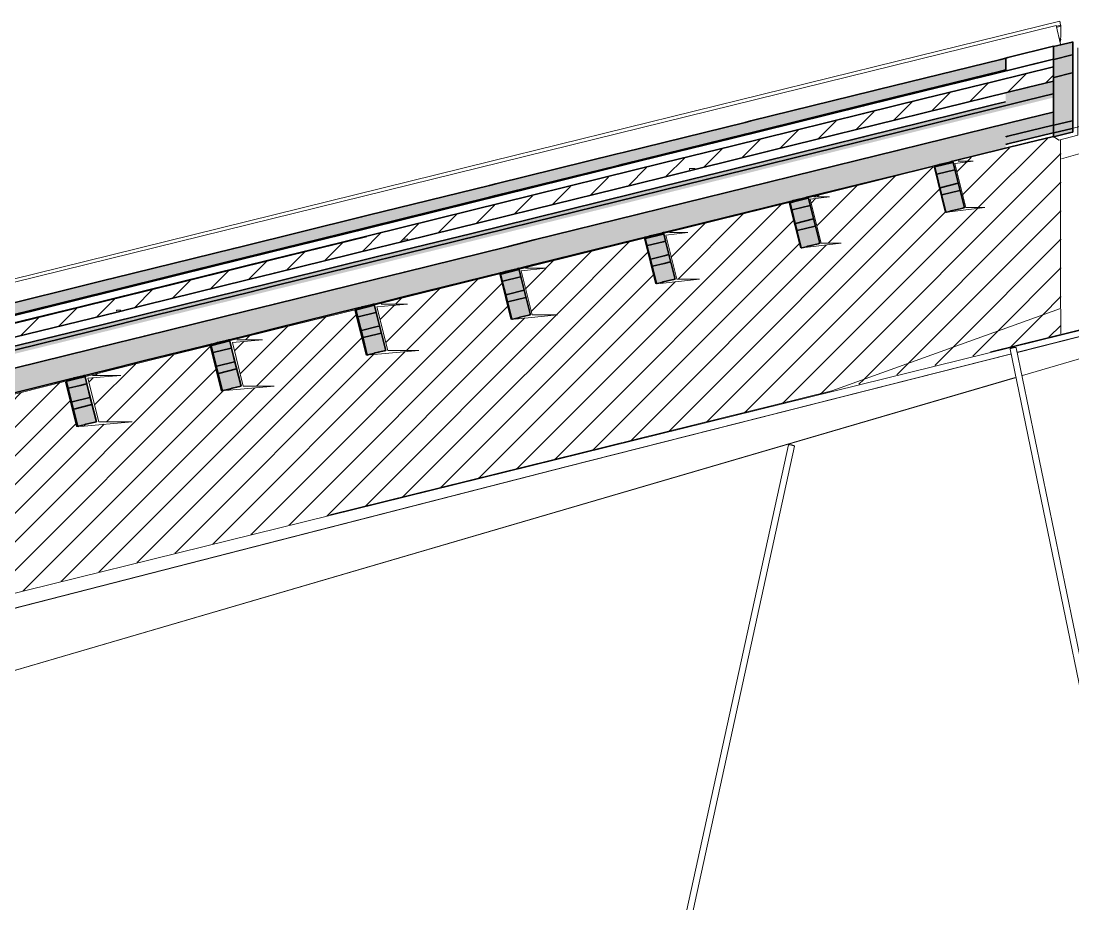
# Model space of a CAD drawing. Header units: millimetres. Extents: x 0 to 153524, y 0 to 59400.
# Drawn here: x 54988 to 58291, y 29406 to 32177 of the extents above; entities that cross this region are included whole.
import ezdxf

# ---------------------------------------------------------------- set-up
doc = ezdxf.new("R2010")
doc.units = ezdxf.units.MM
for name, color, linetype, lineweight in [('01_切断（構造・壁）', 7, 'Continuous', 35), ('03_切断（ガラス）', 5, 'Continuous', 13), ('05_断熱（仮）', 2, 'Continuous', 9), ('10_見えがかり', 7, 'Continuous', 13), ('11_見えがかり（家具）', 8, 'Continuous', 9), ('12_見えがかり（ガラス）', 5, 'Continuous', 9), ('14_鏡面', 8, 'Continuous', 9)]:
    doc.layers.add(name, color=color, linetype=linetype, lineweight=lineweight)

msp = doc.modelspace()

# ---------------------------------------------------------------- hatches: boundary and pattern name
at = {"layer": '01_切断（構造・壁）', "true_color": 0xe9dcc4}
for points in [[(58290.1, 32111.5), (58290.1, 31835.4), (58290.1, 31828.5), (58288.6, 31828.1), (58230.1, 31813.5), (58230.1, 32089.5), (58230.1, 32096.5), (58288.6, 32111.1)], [(58229.8, 31833.7), (58229.8, 31826.7), (58085.8, 31791.1), (58079.7, 31789.7), (58079.7, 31813.7), (58085.8, 31815.1), (58229.8, 31850.7), (58229.8, 31838.7)], [(58230.1, 31842.5), (58230.1, 31849.5), (58288.6, 31864.1), (58290.1, 31864.5), (58290.1, 31840.5), (58288.6, 31840.1), (58230.1, 31825.5)], [(57871.6, 31726.3), (57876.3, 31727.5), (57880.9, 31728.6), (57885.6, 31729.8), (57890.3, 31731), (57895, 31732.2), (57899.7, 31733.3), (57904.4, 31734.5), (57909.1, 31735.7), (57909.2, 31735.7), (57909.2, 31735.7), (57909.2, 31735.7), (57909.2, 31735.7), (57909.3, 31735.7), (57909.3, 31735.7), (57909.4, 31735.7), (57909.6, 31735.8), (57909.8, 31735.8), (57910.7, 31736.1), (57913.8, 31736.8), (57926.6, 31685.8), (57950.2, 31591.3), (57947, 31590.5), (57946.2, 31590.3), (57945.9, 31590.2), (57945.7, 31590.2), (57945.7, 31590.2), (57945.6, 31590.2), (57945.6, 31590.2), (57945.5, 31590.2), (57945.5, 31590.1), (57945.5, 31590.1), (57945.5, 31590.1), (57940.8, 31589), (57936.1, 31587.8), (57931.4, 31586.6), (57926.7, 31585.4), (57922, 31584.3), (57917.3, 31583.1), (57912.6, 31581.9), (57907.9, 31580.8), (57903.2, 31579.6), (57898.5, 31578.4), (57893.8, 31577.2), (57891.9, 31576.8), (57879.1, 31628.1), (57855.6, 31722.3), (57857.5, 31722.8), (57862.2, 31724), (57866.9, 31725.1)], [(57862.7, 31696.1), (57862.2, 31696), (57856.5, 31718.6), (57914.8, 31733), (57920.5, 31710.4)], [(57872.8, 31653.6), (57931, 31668), (57936.7, 31645.4), (57878.4, 31631)], [(57417.4, 31614.4), (57422.1, 31615.5), (57426.8, 31616.7), (57431.5, 31617.9), (57436.1, 31619), (57440.8, 31620.2), (57445.5, 31621.4), (57450.2, 31622.5), (57454.9, 31623.7), (57454.9, 31623.7), (57454.9, 31623.7), (57454.9, 31623.7), (57455, 31623.7), (57455, 31623.7), (57455.1, 31623.8), (57455.3, 31623.8), (57455.6, 31623.9), (57456.4, 31624.1), (57459.6, 31624.9), (57472.4, 31573.5), (57495.9, 31479.3), (57492.8, 31478.5), (57491.9, 31478.3), (57491.6, 31478.3), (57491.5, 31478.2), (57491.4, 31478.2), (57491.3, 31478.2), (57491.3, 31478.2), (57491.2, 31478.2), (57491.2, 31478.2), (57491.2, 31478.2), (57486.5, 31477), (57481.8, 31475.8), (57477.2, 31474.7), (57472.5, 31473.5), (57467.8, 31472.3), (57463.1, 31471.2), (57458.4, 31470), (57453.8, 31468.8), (57449.1, 31467.7), (57444.4, 31466.5), (57439.7, 31465.3), (57437.6, 31464.8), (57424.8, 31516.4), (57401.3, 31610.3), (57403.4, 31610.8), (57408, 31612), (57412.7, 31613.2)], [(57413.8, 31585.5), (57407.9, 31584), (57402.2, 31606.6), (57413.8, 31609.5), (57460.5, 31621), (57466.2, 31598.4)], [(57418.5, 31541.6), (57476.7, 31556), (57482.4, 31533.4), (57424.1, 31519)], [(56963.1, 31502.4), (56967.8, 31503.5), (56972.5, 31504.7), (56977.2, 31505.9), (56981.9, 31507), (56986.5, 31508.2), (56991.2, 31509.4), (56995.9, 31510.5), (57000.6, 31511.7), (57000.6, 31511.7), (57000.6, 31511.7), (57000.7, 31511.7), (57000.7, 31511.7), (57000.8, 31511.8), (57000.8, 31511.8), (57001, 31511.8), (57001.3, 31511.9), (57002.1, 31512.1), (57005.3, 31512.9), (57018.2, 31461.2), (57041.6, 31367.3), (57038.5, 31366.6), (57037.6, 31366.3), (57037.3, 31366.3), (57037.2, 31366.2), (57037.1, 31366.2), (57037, 31366.2), (57037, 31366.2), (57037, 31366.2), (57036.9, 31366.2), (57036.9, 31366.2), (57032.2, 31365), (57027.6, 31363.8), (57022.9, 31362.7), (57018.2, 31361.5), (57013.5, 31360.3), (57008.8, 31359.2), (57004.2, 31358), (56999.5, 31356.8), (56994.8, 31355.7), (56990.1, 31354.5), (56985.4, 31353.3), (56983.4, 31352.8), (56970.4, 31404.7), (56947, 31498.4), (56949.1, 31498.9), (56953.8, 31500), (56958.4, 31501.2)], [(57003.9, 31484.5), (56953.6, 31472), (56947.9, 31494.6), (57003.9, 31508.5), (57006.2, 31509), (57011.9, 31486.4)], [(56964.2, 31429.6), (57007.6, 31440.4), (57022.5, 31444), (57028.1, 31421.4), (57007.6, 31416.4), (56969.8, 31407)], [(56508.8, 31390.4), (56513.5, 31391.6), (56518.2, 31392.7), (56522.9, 31393.9), (56527.6, 31395.1), (56532.3, 31396.2), (56536.9, 31397.4), (56541.6, 31398.6), (56546.3, 31399.7), (56546.3, 31399.7), (56546.3, 31399.7), (56546.4, 31399.7), (56546.4, 31399.8), (56546.5, 31399.8), (56546.6, 31399.8), (56546.7, 31399.8), (56547, 31399.9), (56547.8, 31400.1), (56551, 31400.9), (56564, 31349), (56587.3, 31255.4), (56584.2, 31254.6), (56583.4, 31254.4), (56583.1, 31254.3), (56582.9, 31254.3), (56582.8, 31254.2), (56582.8, 31254.2), (56582.7, 31254.2), (56582.7, 31254.2), (56582.7, 31254.2), (56582.7, 31254.2), (56578, 31253), (56573.3, 31251.9), (56568.6, 31250.7), (56563.9, 31249.5), (56559.3, 31248.4), (56554.6, 31247.2), (56549.9, 31246), (56545.2, 31244.9), (56540.5, 31243.7), (56535.9, 31242.5), (56531.2, 31241.4), (56529.1, 31240.8), (56516, 31293), (56492.7, 31386.4), (56494.8, 31386.9), (56499.5, 31388.1), (56504.2, 31389.2)], [(56550.8, 31372.8), (56499.3, 31360), (56493.7, 31382.6), (56551.9, 31397), (56557.6, 31374.4)], [(56509.9, 31317.6), (56514.2, 31318.7), (56568.2, 31332), (56573.8, 31309.4), (56515.5, 31295)], [(56054.4, 31278.4), (56059.1, 31279.5), (56063.8, 31280.7), (56068.5, 31281.9), (56073.2, 31283.1), (56077.9, 31284.2), (56082.6, 31285.4), (56087.3, 31286.6), (56092, 31287.7), (56092, 31287.7), (56092, 31287.8), (56092.1, 31287.8), (56092.1, 31287.8), (56092.1, 31287.8), (56092.2, 31287.8), (56092.3, 31287.8), (56092.4, 31287.8), (56092.7, 31287.9), (56093.6, 31288.1), (56096.7, 31288.9), (56109.7, 31236.7), (56133.1, 31143.4), (56130, 31142.6), (56129.1, 31142.4), (56128.8, 31142.3), (56128.6, 31142.3), (56128.6, 31142.3), (56128.5, 31142.2), (56128.5, 31142.2), (56128.4, 31142.2), (56128.4, 31142.2), (56128.4, 31142.2), (56128.4, 31142.2), (56123.7, 31141), (56119, 31139.9), (56114.3, 31138.7), (56109.6, 31137.5), (56104.9, 31136.4), (56100.2, 31135.2), (56095.5, 31134), (56090.8, 31132.8), (56086.1, 31131.7), (56081.4, 31130.5), (56076.7, 31129.3), (56074.8, 31128.8), (56061.7, 31181.4), (56038.4, 31274.4), (56040.3, 31274.9), (56045, 31276), (56049.7, 31277.2)], [(56045, 31248), (56039.4, 31270.6), (56097.7, 31285), (56103.3, 31262.4)], [(56055.6, 31205.7), (56105.9, 31218), (56113.9, 31220), (56119.6, 31197.4), (56105.9, 31194), (56061.3, 31183)], [(55600.3, 31166.4), (55605, 31167.6), (55609.6, 31168.8), (55614.3, 31169.9), (55619, 31171.1), (55623.7, 31172.3), (55628.4, 31173.4), (55633, 31174.6), (55637.7, 31175.8), (55637.7, 31175.8), (55637.8, 31175.8), (55637.8, 31175.8), (55637.8, 31175.8), (55637.9, 31175.8), (55638, 31175.8), (55638.1, 31175.9), (55638.4, 31175.9), (55639.3, 31176.2), (55642.4, 31176.9), (55655.5, 31124.5), (55678.8, 31031.4), (55675.7, 31030.6), (55674.8, 31030.4), (55674.5, 31030.3), (55674.4, 31030.3), (55674.3, 31030.3), (55674.2, 31030.3), (55674.2, 31030.3), (55674.2, 31030.2), (55674.1, 31030.2), (55674.1, 31030.2), (55669.4, 31029.1), (55664.8, 31027.9), (55660.1, 31026.7), (55655.4, 31025.6), (55650.7, 31024.4), (55646, 31023.2), (55641.4, 31022.1), (55636.7, 31020.9), (55632, 31019.7), (55627.3, 31018.6), (55622.6, 31017.4), (55620.5, 31016.9), (55607.3, 31069.7), (55584.1, 31162.4), (55586.2, 31162.9), (55590.9, 31164.1), (55595.6, 31165.3)], [(55590.7, 31136), (55585.1, 31158.6), (55643.4, 31173), (55649, 31150.4)], [(55601.3, 31093.7), (55659.6, 31108), (55665.3, 31085.4), (55607, 31071.1)], [(55146, 31054.4), (55150.7, 31055.6), (55155.3, 31056.8), (55160, 31057.9), (55164.7, 31059.1), (55169.4, 31060.3), (55174.1, 31061.4), (55178.8, 31062.6), (55183.4, 31063.8), (55183.5, 31063.8), (55183.5, 31063.8), (55183.5, 31063.8), (55183.6, 31063.8), (55183.6, 31063.8), (55183.7, 31063.8), (55183.9, 31063.9), (55184.1, 31064), (55185, 31064.2), (55188.1, 31065), (55201.3, 31012.2), (55224.5, 30919.4), (55221.4, 30918.7), (55220.6, 30918.4), (55220.3, 30918.4), (55220.1, 30918.3), (55220, 30918.3), (55220, 30918.3), (55219.9, 30918.3), (55219.9, 30918.3), (55219.9, 30918.3), (55219.8, 30918.3), (55215.2, 30917.1), (55210.5, 30915.9), (55205.8, 30914.8), (55201.1, 30913.6), (55196.4, 30912.4), (55191.8, 30911.3), (55187.1, 30910.1), (55182.4, 30908.9), (55177.7, 30907.8), (55173.1, 30906.6), (55168.4, 30905.4), (55166.2, 30904.9), (55153, 30958), (55129.8, 31050.4), (55131.9, 31050.9), (55136.6, 31052.1), (55141.3, 31053.3)], [(55173.5, 31033.2), (55136.4, 31024.1), (55130.8, 31046.7), (55173.5, 31057.2), (55189.1, 31061), (55194.8, 31038.4)], [(55147, 30981.7), (55205.4, 30996.1), (55211, 30973.5), (55152.7, 30959.1)]]:
    msp.add_hatch(color=8, dxfattribs=at).paths.add_polyline_path(points)
at = {"layer": '01_切断（構造・壁）'}
msp.add_hatch(color=7, dxfattribs=at).paths.add_polyline_path([(45845.9, 29008), (45804.5, 28997.8), (45668.3, 28964.2), (45356.9, 28887.4), (45286.3, 28870), (45286.3, 28890), (45286.3, 28907), (45356.9, 28924.4), (45668.3, 29001.2), (45804.5, 29034.8), (45845.9, 29045), (46068.6, 29099.9), (46428.9, 29188.7), (46469, 29198.6), (46830.1, 29287.6), (46869.4, 29297.3), (47231.2, 29386.4), (47269.8, 29396), (47632.3, 29485.3), (47670.1, 29494.7), (48033.4, 29584.2), (48070.5, 29593.4), (48434.6, 29683.1), (48470.9, 29692), (48835.7, 29782), (48871.3, 29790.7), (49236.9, 29880.8), (49271.6, 29889.4), (49638, 29979.7), (49672, 29988.1), (50039.2, 30078.6), (50072.4, 30086.8), (50440.3, 30177.5), (50472.8, 30185.5), (50841.5, 30276.4), (50873.1, 30284.2), (51242.7, 30375.3), (51273.5, 30382.9), (51643.9, 30474.2), (51673.9, 30481.6), (52045.1, 30573.1), (52074.3, 30580.3), (52446.3, 30672), (52474.6, 30679), (52847.5, 30770.9), (52875, 30777.7), (53248.7, 30869.8), (53275.4, 30876.4), (53649.9, 30968.7), (53675.8, 30975.1), (54051.1, 31067.6), (54076.1, 31073.8), (54452.4, 31166.5), (54476.5, 31172.5), (54853.6, 31265.4), (54876.9, 31271.1), (55254.9, 31364.3), (55277.3, 31369.8), (55656.1, 31463.2), (55677.7, 31468.5), (56057.4, 31562.1), (56078, 31567.2), (56458.6, 31661), (56478.4, 31665.9), (56859.9, 31760), (56878.8, 31764.6), (57261.2, 31858.9), (57279.2, 31863.3), (57662.5, 31957.8), (57679.5, 31962), (58063.8, 32056.7), (58079.7, 32060.7), (58079.7, 32059.2), (58079.7, 32023.7), (58063.8, 32019.7), (57679.5, 31925), (57662.5, 31920.8), (57279.2, 31826.3), (57261.2, 31821.9), (56878.8, 31727.6), (56859.9, 31723), (56478.4, 31628.9), (56458.6, 31624), (56078, 31530.2), (56057.4, 31525.1), (55677.7, 31431.5), (55656.1, 31426.2), (55277.3, 31332.8), (55254.9, 31327.3), (54876.9, 31234.1), (54853.6, 31228.4), (54476.5, 31135.5), (54452.4, 31129.5), (54076.1, 31036.8), (54051.1, 31030.6), (53675.8, 30938.1), (53649.9, 30931.7), (53275.4, 30839.4), (53248.7, 30832.8), (52875, 30740.7), (52847.5, 30733.9), (52474.6, 30642), (52446.3, 30635), (52074.3, 30543.3), (52045.1, 30536.1), (51673.9, 30444.6), (51643.9, 30437.2), (51273.5, 30345.9), (51242.7, 30338.3), (50873.1, 30247.2), (50841.5, 30239.4), (50472.8, 30148.5), (50440.3, 30140.5), (50072.4, 30049.8), (50039.2, 30041.6), (49672, 29951.1), (49638, 29942.7), (49271.6, 29852.4), (49236.9, 29843.8), (48871.3, 29753.7), (48835.7, 29745), (48470.9, 29655), (48434.6, 29646.1), (48070.5, 29556.4), (48033.4, 29547.2), (47670.1, 29457.7), (47632.3, 29448.3), (47269.8, 29359), (47231.2, 29349.4), (46869.4, 29260.3), (46830.1, 29250.6), (46469, 29161.6), (46428.9, 29151.7), (46068.6, 29062.9)])
at = {"layer": '05_断熱（仮）', "true_color": 0xf3d98b}
for points in [[(58230.1, 31999.5), (58288.6, 32014.1), (58290.1, 32014.5), (58290.1, 31864.5), (58288.6, 31864.1), (58230.1, 31849.5), (58230.1, 31992.5)], [(46345.8, 29031.2), (46564.9, 29085.1), (46755.7, 29132.2), (46974.8, 29186.2), (47165.6, 29233.3), (47384.7, 29287.2), (47575.5, 29334.3), (47794.7, 29388.3), (47985.5, 29435.4), (48204.6, 29489.3), (48395.4, 29536.4), (48614.5, 29590.4), (48805.3, 29637.5), (49024.5, 29691.4), (49215.3, 29738.5), (49434.4, 29792.5), (49625.2, 29839.6), (49844.3, 29893.5), (50035.1, 29940.6), (50254.3, 29994.6), (50445, 30041.7), (50664.2, 30095.6), (50855, 30142.7), (51074.2, 30196.7), (51264.9, 30243.8), (51484.1, 30297.7), (51674.8, 30344.8), (51894, 30398.8), (52084.8, 30445.9), (52304, 30499.8), (52494.7, 30546.9), (52713.9, 30600.9), (52904.6, 30648), (53123.8, 30701.9), (53314.5, 30749), (53533.8, 30803), (53724.5, 30850.1), (53943.7, 30904), (54134.4, 30951.1), (54353.7, 31005.1), (54544.3, 31052.2), (54763.6, 31106.1), (54954.3, 31153.2), (55173.5, 31207.2), (55364.2, 31254.3), (55583.5, 31308.2), (55774.1, 31355.3), (55993.4, 31409.3), (56184.1, 31456.4), (56403.3, 31510.3), (56594, 31557.4), (56813.3, 31611.4), (57003.9, 31658.5), (57223.2, 31712.4), (57413.8, 31759.5), (57633.2, 31813.5), (57823.8, 31860.6), (58043.1, 31914.5), (58229.4, 31960.5), (58085.8, 31925.1), (58079.7, 31923.7), (58079.7, 31925.3), (58079.7, 31951.6), (58147.4, 31968.3), (58229.8, 31988.7), (58229.8, 31957.6), (58229.8, 31936.7), (58043.1, 31890.5), (57823.8, 31836.6), (57633.2, 31789.5), (57413.8, 31735.5), (57223.2, 31688.4), (57003.9, 31634.5), (56813.3, 31587.4), (56594, 31533.4), (56403.3, 31486.3), (56184.1, 31432.4), (55993.4, 31385.3), (55774.1, 31331.3), (55583.5, 31284.2), (55364.2, 31230.3), (55173.5, 31183.2), (54954.3, 31129.2), (54763.6, 31082.1), (54544.3, 31028.2), (54353.7, 30981.1), (54134.4, 30927.1), (53943.7, 30880), (53724.5, 30826.1), (53533.8, 30779), (53314.5, 30725), (53123.8, 30677.9), (52904.6, 30624), (52713.9, 30576.9), (52494.7, 30522.9), (52304, 30475.8), (52084.8, 30421.9), (51894, 30374.8), (51674.8, 30320.8), (51484.1, 30273.7), (51264.9, 30219.8), (51074.2, 30172.7), (50855, 30118.7), (50664.2, 30071.6), (50445, 30017.7), (50254.3, 29970.6), (50035.1, 29916.6), (49844.3, 29869.5), (49625.2, 29815.6), (49434.4, 29768.5), (49215.3, 29714.5), (49024.5, 29667.4), (48805.3, 29613.5), (48614.5, 29566.4), (48395.4, 29512.4), (48204.6, 29465.3), (47985.5, 29411.4), (47794.7, 29364.3), (47575.5, 29310.3), (47384.7, 29263.2), (47165.6, 29209.3), (46974.8, 29162.2), (46755.7, 29108.2), (46564.9, 29061.1), (46345.8, 29007.2), (46154.9, 28960.1), (46011.3, 28924.7), (46011.3, 28948.7), (46154.9, 28984.1)], [(46011.3, 28802.7), (46011.3, 28806.1), (46011.3, 28815), (46011.3, 28826.7), (46011.3, 28879.7), (46197, 28925.5), (46399.8, 28975.5), (46715.6, 29053.3), (46807.8, 29076.1), (47123.8, 29153.9), (47215.7, 29176.7), (47532.1, 29254.6), (47623.7, 29277.2), (47940.4, 29355.2), (48031.7, 29377.8), (48348.6, 29455.9), (48439.7, 29478.4), (48756.9, 29556.5), (48847.7, 29578.9), (49165.2, 29657.1), (49255.7, 29679.5), (49573.4, 29757.8), (49663.7, 29780.1), (49981.7, 29858.4), (50071.7, 29880.7), (50390, 29959), (50479.7, 29981.2), (50798.2, 30059.7), (50887.7, 30081.8), (51206.5, 30160.3), (51295.7, 30182.4), (51614.8, 30261), (51703.7, 30282.9), (52023.1, 30361.6), (52111.7, 30383.5), (52431.3, 30462.2), (52519.7, 30484.1), (52839.6, 30562.9), (52927.6, 30584.7), (53247.9, 30663.5), (53335.6, 30685.2), (53656.2, 30764.2), (53743.6, 30785.8), (54064.5, 30864.8), (54151.6, 30886.4), (54472.7, 30965.5), (54559.6, 30986.9), (54881, 31066.1), (54967.6, 31087.5), (55289.3, 31166.8), (55375.6, 31188.1), (55697.6, 31267.4), (55783.6, 31288.7), (56105.9, 31368), (56191.6, 31389.2), (56514.2, 31468.7), (56599.6, 31489.8), (56922.5, 31569.3), (57007.6, 31590.4), (57330.8, 31670), (57415.6, 31690.9), (57739.1, 31770.6), (57823.6, 31791.5), (58147.4, 31871.3), (58229.8, 31891.7), (58229.8, 31860.6), (58229.8, 31850.7), (58085.8, 31815.1), (58079.7, 31813.7), (58079.7, 31777.6), (57913.9, 31736.8), (57914.8, 31733), (57856.5, 31718.6), (57855.6, 31722.3), (57857.5, 31722.8), (57862.2, 31724), (57866.9, 31725.1), (57871.6, 31726.3), (57876.3, 31727.5), (57880.9, 31728.6), (57881.2, 31728.7), (57823.6, 31714.5), (57739.1, 31693.6), (57459.6, 31624.8), (57460.5, 31621), (57413.8, 31609.5), (57402.2, 31606.6), (57401.3, 31610.3), (57403.4, 31610.8), (57408, 31612), (57412.7, 31613.2), (57417.4, 31614.4), (57422.1, 31615.5), (57426.8, 31616.7), (57429.6, 31617.4), (57415.6, 31613.9), (57330.8, 31593), (57007.6, 31513.4), (57005.3, 31512.8), (57006.2, 31509), (57003.9, 31508.5), (56947.9, 31494.6), (56947, 31498.4), (56949.1, 31498.9), (56953.8, 31500), (56958.4, 31501.2), (56963.1, 31502.4), (56966.6, 31503.2), (56922.5, 31492.3), (56599.6, 31412.8), (56551, 31400.8), (56551.9, 31397), (56493.7, 31382.6), (56492.7, 31386.4), (56494.8, 31386.9), (56499.5, 31388.1), (56502.6, 31388.8), (56191.6, 31312.2), (56105.9, 31291), (56096.7, 31288.8), (56097.7, 31285), (56039.4, 31270.6), (56038.4, 31274.4), (56040.3, 31274.9), (56045, 31276), (56049.7, 31277.2), (56051, 31277.5), (55783.6, 31211.7), (55697.6, 31190.4), (55642.4, 31176.8), (55643.4, 31173), (55585.1, 31158.6), (55584.1, 31162.4), (55586.2, 31162.9), (55590.9, 31164.1), (55595.6, 31165.3), (55599.2, 31166.2), (55375.6, 31111.1), (55289.3, 31089.8), (55188.2, 31064.8), (55189.1, 31061), (55173.5, 31057.2), (55130.8, 31046.7), (55129.8, 31050.4), (55131.9, 31050.9), (55136.6, 31052.1), (55141.3, 31053.3), (55146, 31054.4), (55147.6, 31054.9), (54967.6, 31010.5), (54881, 30989.1), (54733.9, 30952.9), (54734.8, 30949.1), (54676.5, 30934.7), (54675.5, 30938.4), (54677.6, 30939), (54682.3, 30940.1), (54687, 30941.3), (54691.7, 30942.5), (54696.1, 30943.5), (54559.6, 30909.9), (54472.7, 30888.5), (54279.6, 30840.9), (54280.5, 30837.1), (54222.2, 30822.7), (54221.2, 30826.4), (54223.2, 30826.9), (54227.9, 30828.1), (54232.6, 30829.3), (54237.3, 30830.4), (54242, 30831.6), (54244.5, 30832.2), (54151.6, 30809.4), (54064.5, 30787.8), (53825.3, 30728.9), (53826.3, 30725.1), (53767.9, 30710.8), (53767, 30714.5), (53769.1, 30715), (53773.8, 30716.2), (53778.4, 30717.3), (53783.1, 30718.5), (53787.8, 30719.7), (53792.5, 30720.8), (53793.1, 30721), (53743.6, 30708.8), (53656.2, 30687.2), (53371, 30616.9), (53372, 30613.2), (53314.5, 30599), (53313.6, 30598.8), (53312.7, 30602.5), (53314.6, 30603), (53319.3, 30604.1), (53324, 30605.3), (53328.7, 30606.5), (53333.4, 30607.6), (53338.1, 30608.8), (53341.4, 30609.7), (53335.6, 30608.2), (53247.9, 30586.5), (52927.6, 30507.7), (52916.7, 30505), (52917.7, 30501.2), (52904.6, 30498), (52859.3, 30486.8), (52858.4, 30490.5), (52860.5, 30491), (52865.2, 30492.2), (52869.9, 30493.4), (52874.6, 30494.5), (52875.3, 30494.7), (52839.6, 30485.9), (52519.7, 30407.1), (52462.5, 30392.9), (52463.4, 30389.2), (52405, 30374.8), (52404.1, 30378.5), (52406.2, 30379), (52410.9, 30380.2), (52413.7, 30380.9), (52111.7, 30306.5), (52023.1, 30284.6), (52008.2, 30280.9), (52009.1, 30277.2), (51950.7, 30262.8), (51949.8, 30266.5), (51951.7, 30267), (51956.4, 30268.2), (51961.1, 30269.4), (51962.2, 30269.6), (51703.7, 30205.9), (51614.8, 30184), (51553.9, 30169), (51554.9, 30165.2), (51496.4, 30150.8), (51495.5, 30154.5), (51497.4, 30155), (51502.1, 30156.2), (51506.8, 30157.4), (51510.7, 30158.3), (51295.7, 30105.4), (51206.5, 30083.3), (51099.6, 30057), (51100.6, 30053.2), (51074.2, 30046.7), (51042.1, 30038.8), (51041.2, 30042.5), (51043.4, 30043.1), (51048, 30044.3), (51052.7, 30045.4), (51057.4, 30046.6), (51059.2, 30047), (50887.7, 30004.8), (50798.2, 29982.7), (50645.3, 29945), (50646.3, 29941.2), (50587.8, 29926.8), (50586.9, 29930.6), (50588.9, 29931.1), (50593.6, 29932.2), (50598.3, 29933.4), (50603, 29934.6), (50607.6, 29935.7), (50479.7, 29904.2), (50390, 29882), (50191.1, 29833.1), (50192, 29829.3), (50133.5, 29814.9), (50132.6, 29818.6), (50134.6, 29819.1), (50139.3, 29820.2), (50144, 29821.4), (50148.7, 29822.6), (50153.4, 29823.8), (50156.2, 29824.5), (50071.7, 29803.7), (49981.7, 29781.4), (49736.8, 29721.1), (49737.7, 29717.3), (49679.2, 29702.9), (49678.3, 29706.6), (49680.3, 29707.1), (49685, 29708.3), (49689.7, 29709.4), (49694.4, 29710.6), (49699.1, 29711.8), (49699.1, 29711.8), (49703.8, 29713), (49704.8, 29713.2), (49663.7, 29703.1), (49573.4, 29680.8), (49282.5, 29609.1), (49283.5, 29605.3), (49224.9, 29590.9), (49224, 29594.6), (49226, 29595.1), (49230.7, 29596.3), (49235.4, 29597.5), (49240.1, 29598.6), (49244.8, 29599.8), (49249.5, 29601), (49252.5, 29601.7), (49165.2, 29580.1), (48847.7, 29501.9), (48828.2, 29497.1), (48829.2, 29493.4), (48805.3, 29487.5), (48770.6, 29478.9), (48769.7, 29482.6), (48771.7, 29483.1), (48776.4, 29484.3), (48781.1, 29485.5), (48784, 29486.2), (48756.9, 29479.5), (48439.7, 29401.4), (48374, 29385.1), (48374.9, 29381.4), (48316.3, 29366.9), (48315.4, 29370.6), (48317.6, 29371.2), (48322.3, 29372.4), (48324.9, 29373), (48031.7, 29300.8), (47940.4, 29278.2), (47919.7, 29273.1), (47920.6, 29269.4), (47862, 29254.9), (47861.1, 29258.6), (47863.3, 29259.2), (47868, 29260.4), (47872.7, 29261.5), (47873.5, 29261.8), (47623.7, 29200.2), (47532.1, 29177.6), (47465.4, 29161.1), (47466.4, 29157.4), (47407.7, 29142.9), (47406.8, 29146.7), (47408.8, 29147.2), (47413.5, 29148.3), (47418.2, 29149.5), (47422.2, 29150.5), (47215.7, 29099.7), (47123.8, 29076.9), (47011.1, 29049.2), (47012.1, 29045.4), (46974.8, 29036.2), (46953.4, 29030.9), (46952.5, 29034.7), (46954.5, 29035.2), (46959.2, 29036.4), (46964, 29037.5), (46968.7, 29038.7), (46970.8, 29039.2), (46807.8, 28999.1), (46715.6, 28976.3), (46556.8, 28937.2), (46557.8, 28933.4), (46499.1, 28918.9), (46498.2, 28922.7), (46500.4, 28923.3), (46505.1, 28924.4), (46509.8, 28925.6), (46514.5, 28926.8), (46519.2, 28927.9), (46519.3, 28927.9), (46399.8, 28898.5), (46197, 28848.5), (46102.6, 28825.2), (46103.5, 28821.4), (46044.8, 28807), (46043.9, 28810.7), (46046.2, 28811.3), (46050.9, 28812.4), (46055.6, 28813.6), (46060.3, 28814.8), (46065, 28816), (46068.4, 28816.8)], [(57931, 31668), (57872.8, 31653.6), (57862.2, 31696), (57920.5, 31710.4), (57926.6, 31685.8)], [(57476.7, 31556), (57418.5, 31541.6), (57407.9, 31584), (57413.8, 31585.5), (57466.2, 31598.4), (57472.4, 31573.5)], [(57022.5, 31444), (57007.6, 31440.4), (56964.2, 31429.6), (56953.6, 31472), (57003.9, 31484.5), (57011.9, 31486.4), (57018.2, 31461.2)], [(56568.2, 31332), (56514.2, 31318.7), (56509.9, 31317.6), (56499.3, 31360), (56557.6, 31374.4), (56564, 31349)], [(56113.9, 31220), (56105.9, 31218), (56055.6, 31205.7), (56045, 31248), (56103.3, 31262.4), (56109.7, 31236.7)], [(55659.6, 31108), (55601.3, 31093.7), (55590.7, 31136), (55649, 31150.4), (55655.5, 31124.5)], [(55205.4, 30996.1), (55147, 30981.7), (55136.4, 31024.1), (55173.5, 31033.2), (55194.8, 31038.4), (55201.3, 31012.2)]]:
    msp.add_hatch(color=8, dxfattribs=at).paths.add_polyline_path(points)
at = {"layer": '14_鏡面', "true_color": 0xdce5ee}
h = msp.add_hatch(dxfattribs=at)
h.set_pattern_fill('ANSI31', scale=20)
h.paths.add_polyline_path([(58252.2, 32163.5), (58252.2, 32163.5), (58252.2, 32102.4), (58252, 32102.3), (58252, 32123.6), (58247.4, 32122.8), (58238.3, 32160)])
h = msp.add_hatch(dxfattribs=at)
h.set_pattern_fill('ANSI31', scale=20)
h.paths.add_polyline_path([(58252, 32123.6), (58252, 32123.6), (58252, 32104.3), (58247.4, 32122.8)])
h = msp.add_hatch(dxfattribs=at)
h.set_pattern_fill('ANSI31', scale=20)
h.paths.add_polyline_path([(58252, 32102.3), (58230.1, 32096.8), (58252, 32103)])
h = msp.add_hatch(dxfattribs=at)
h.set_pattern_fill('ANSI31', scale=20)
h.paths.add_polyline_path([(46010.3, 29015), (58229.7, 32032.5), (58229.7, 31989.1), (57112.6, 31713.9), (57087.2, 31713.9), (57087.2, 31707.9), (57088.3, 31707.9), (56211.1, 31491.9), (56187.2, 31491.9), (56187.2, 31486), (55309.5, 31269.8), (55287.2, 31269.8), (55287.2, 31264.4), (54407.9, 31047.8), (54387.2, 31047.8), (54387.2, 31042.7), (53506.3, 30825.7), (53487.2, 30825.7), (53487.2, 30821), (52604.7, 30603.7), (52587.2, 30603.7), (52587.2, 30599.4), (51703.1, 30381.6), (51687.2, 30381.6), (51687.2, 30377.7), (50801.5, 30159.6), (50787.2, 30159.6), (50787.2, 30156), (49899.9, 29937.5), (49887.2, 29937.5), (49887.2, 29934.4), (48998.3, 29715.4), (48987.2, 29715.4), (48987.2, 29712.7), (48096.8, 29493.4), (48087.2, 29493.4), (48087.2, 29491), (47195.2, 29271.3), (47187.2, 29271.3), (47187.2, 29269.4), (46335.4, 29059.6), (46340, 29062.1), (46323, 29056.5), (46287.2, 29056.5), (46287.4, 29047.8), (46010.8, 28979.6), (46010.8, 28952), (46010.3, 28951.9)])
h = msp.add_hatch(dxfattribs=at)
h.set_pattern_fill('ANSI31', scale=20)
h.paths.add_polyline_path([(58252, 31274.5), (57533.8, 31016.4), (55857.9, 30602.8), (54182, 30189.3), (50830.3, 29362.2), (49210.5, 28962.5), (47051.6, 28957.9), (47031.9, 29037.3), (47319.1, 29049.3), (47049.8, 29049.3), (47398.7, 29135.5), (47432.2, 29001.2), (47460.3, 29001.2), (47799.4, 29015.8), (47518.9, 29015.8), (47485.6, 29149.3), (47763.1, 29161.3), (47502.8, 29161.3), (47853.3, 29247.9), (47886.9, 29113.2), (47914, 29113.2), (48216.4, 29127.8), (47972.6, 29127.8), (47939.2, 29261.6), (48180.1, 29273.2), (47955.8, 29273.2), (48307.9, 29360.3), (48341.6, 29225.1), (48367.8, 29225.1), (48661.4, 29239.7), (48426.3, 29239.7), (48392.9, 29373.7), (48625.2, 29385.2), (48408.8, 29385.2), (48762.5, 29472.7), (48796.3, 29337.1), (48821.5, 29337.1), (49131.7, 29351.7), (48880, 29351.7), (48846.7, 29485.5), (49095.4, 29497.2), (48861.8, 29497.2), (49217.1, 29585), (49251, 29449.1), (49275.2, 29449.1), (49575.7, 29463.7), (49333.8, 29463.7), (49300.4, 29597.6), (49539.5, 29609.2), (49314.8, 29609.2), (49671.8, 29697.4), (49705.7, 29561.1), (49729, 29561.1), (50019.8, 29575.7), (49787.5, 29575.7), (49754.1, 29709.7), (49983.6, 29721.2), (49767.8, 29721.2), (50126.4, 29809.8), (50160.4, 29673.1), (50182.7, 29673.1), (50463.9, 29687.6), (50241.2, 29687.6), (50207.8, 29821.8), (50427.6, 29833.2), (50220.8, 29833.2), (50581, 29922.2), (50615.1, 29785.1), (50636.5, 29785.1), (50908, 29799.6), (50694.9, 29799.6), (50661.4, 29933.8), (50871.7, 29945.1), (50673.9, 29945.1), (51035.5, 30034.5), (51069.8, 29897), (51090.2, 29897), (51331.8, 29911.6), (51148.6, 29911.6), (51115, 30046.2), (51295.5, 30057.1), (51126.9, 30057.1), (51490.1, 30146.9), (51524.5, 30009), (51543.9, 30009), (51796.2, 30023.6), (51602.3, 30023.6), (51568.8, 30158.1), (51759.9, 30169.1), (51579.9, 30169.1), (51944.7, 30259.3), (51979.2, 30121), (51997.6, 30121), (52240.3, 30135.6), (52056, 30135.6), (52022.5, 30270.2), (52204, 30281.1), (52032.9, 30281.1), (52399.3, 30371.7), (52433.9, 30233), (52451.4, 30233), (52667, 30247.5), (52509.7, 30247.5), (52476.1, 30382.6), (52630.7, 30393.1), (52485.9, 30393.1), (52853.9, 30484), (52888.6, 30345), (52905.1, 30345), (53112, 30359.5), (52963.4, 30359.5), (52929.7, 30494.8), (53075.7, 30505), (52938.9, 30505), (53308.5, 30596.4), (53343.2, 30457), (53572.6, 30471.5), (53417.1, 30471.5), (53383.5, 30606.6), (53536.4, 30617), (53391.9, 30617), (53763.1, 30708.8), (53797.9, 30568.9), (53812.5, 30568.9), (54002.2, 30583.5), (53870.8, 30583.5), (53837, 30719.1), (53965.9, 30729), (53844.9, 30729), (54217.6, 30821.1), (54252.6, 30680.9), (54460.9, 30695.5), (54324.5, 30695.5), (54290.7, 30831), (54424.6, 30841), (54298, 30841), (54672.2, 30933.5), (54707.3, 30792.9), (54892.3, 30807.4), (54778.2, 30807.4), (54744.3, 30943.5), (54856, 30953), (54751, 30953), (55126.8, 31045.9), (55161.9, 30904.9), (55337.4, 30919.4), (55231.9, 30919.4), (55197.9, 31055.8), (55301.1, 31065), (55204, 31065), (55581.3, 31158.2), (55616.6, 31016.9), (55782.5, 31031.4), (55685.6, 31031.4), (55651.5, 31168.1), (55746.2, 31176.9), (55657, 31176.9), (56035.9, 31270.6), (56071.2, 31128.8), (56237.4, 31143.4), (56139.3, 31143.4), (56105.2, 31280), (56201.1, 31288.9), (56110, 31288.9), (56490.4, 31383), (56525.9, 31240.8), (56672.7, 31255.4), (56593, 31255.4), (56558.7, 31392.7), (56636.4, 31400.9), (56563, 31400.9), (56945, 31495.3), (56980.5, 31352.8), (57117.8, 31367.3), (57046.7, 31367.3), (57012.3, 31505.1), (57081.5, 31512.9), (57016.1, 31512.9), (57399.5, 31607.7), (57435.2, 31464.8), (57562.8, 31479.3), (57500.4, 31479.3), (57465.9, 31617.6), (57526.5, 31624.9), (57469.1, 31624.9), (57854.1, 31720), (57889.8, 31576.8), (58013.9, 31591.3), (57954, 31591.3), (57919.5, 31729.7), (57977.6, 31736.8), (57922, 31736.8), (58230.1, 31813.5), (58245.9, 31803.4), (58252, 31804.9)])
h = msp.add_hatch(dxfattribs=at)
h.set_pattern_fill('ANSI31', scale=20)
h.paths.add_polyline_path([(58252.2, 31193.6), (56339.4, 30721.6), (54426.7, 30249.7), (54237.4, 30203), (57533.8, 31016.4), (58252, 31274.5), (58252, 31804.9), (58252.2, 31805)])

# ---------------------------------------------------------------- linework, layer by layer
at = {"layer": '01_切断（構造・壁）'}
for points in [[(58290.1, 32111.5), (58290.1, 31835.4), (58290.1, 31828.5), (58288.6, 31828.1), (58230.1, 31813.5), (58230.1, 32089.5), (58230.1, 32096.5), (58288.6, 32111.1), (58290.1, 32111.5)], [(58290.1, 32111.5), (58290.1, 31835.4), (58290.1, 31828.5), (58288.6, 31828.1), (58230.1, 31813.5), (58230.1, 32089.5), (58230.1, 32096.5), (58288.6, 32111.1), (58290.1, 32111.5)], [(54954.3, 31250.2), (55173.5, 31304.2), (55364.2, 31351.3), (55583.5, 31405.2), (55774.1, 31452.3), (55993.4, 31506.3), (56184.1, 31553.4), (56403.3, 31607.3), (56594, 31654.4), (56813.3, 31708.4), (57003.9, 31755.5), (57223.2, 31809.4), (57413.8, 31856.5), (57633.2, 31910.5), (57823.8, 31957.6), (58043.1, 32011.5), (58229.4, 32057.5), (58085.8, 32022.1), (58079.7, 32020.7), (58079.7, 32022.3), (58079.7, 32060.7), (58085.8, 32062.1), (58229.9, 32097.7), (58229.9, 32079), (58229.9, 32057.7), (58229.9, 32057.7), (58229.9, 32046.5), (58229.9, 32033.7), (58043.1, 31987.5), (57823.8, 31933.6), (57633.2, 31886.5), (57413.8, 31832.5), (57223.2, 31785.4), (57003.9, 31731.5), (56813.3, 31684.4), (56594, 31630.4), (56403.3, 31583.3), (56184.1, 31529.4), (55993.4, 31482.3), (55774.1, 31428.3), (55583.5, 31381.2), (55364.2, 31327.3), (55173.5, 31280.2), (54954.3, 31226.2)], [(58231.1, 32056.7), (58288.6, 32071.1), (58289.1, 32071.2)], [(54876.9, 31271.1), (55254.9, 31364.3), (55277.3, 31369.8), (55656.1, 31463.2), (55677.7, 31468.5), (56057.4, 31562.1), (56078, 31567.2), (56458.6, 31661), (56478.4, 31665.9), (56859.9, 31760), (56878.8, 31764.6), (57261.2, 31858.9), (57279.2, 31863.3), (57662.5, 31957.8), (57679.5, 31962), (58063.8, 32056.7), (58079.7, 32060.7), (58079.7, 32059.2), (58079.7, 32023.7), (58063.8, 32019.7), (57679.5, 31925), (57662.5, 31920.8), (57279.2, 31826.3), (57261.2, 31821.9), (56878.8, 31727.6), (56859.9, 31723), (56478.4, 31628.9), (56458.6, 31624), (56078, 31530.2), (56057.4, 31525.1), (55677.7, 31431.5), (55656.1, 31426.2), (55277.3, 31332.8), (55254.9, 31327.3), (54876.9, 31234.1)], [(58231.1, 31999.7), (58288.6, 32014.1), (58289.1, 32014.2)], [(54967.6, 31184.5), (55289.3, 31263.8), (55375.6, 31285.1), (55697.6, 31364.4), (55783.6, 31385.7), (56105.9, 31465), (56191.6, 31486.2), (56514.2, 31565.7), (56599.6, 31586.8), (56922.5, 31666.3), (57007.6, 31687.4), (57330.8, 31767), (57415.6, 31787.9), (57739.1, 31867.6), (57823.6, 31888.5), (58147.4, 31968.3), (58229.8, 31988.7), (58229.8, 31957.6), (58229.8, 31838.7), (58229.8, 31833.7), (58229.8, 31814.7), (58147.4, 31794.3), (57913.9, 31736.8), (57926.6, 31685.8), (57950.2, 31591.3), (57947, 31590.5), (57946.2, 31590.3), (57945.9, 31590.2), (57945.7, 31590.2), (57945.7, 31590.2), (57945.6, 31590.2), (57945.6, 31590.2), (57945.5, 31590.2), (57945.5, 31590.1), (57945.5, 31590.1), (57945.5, 31590.1), (57940.8, 31589), (57936.1, 31587.8), (57931.4, 31586.6), (57926.7, 31585.4), (57922, 31584.3), (57917.3, 31583.1), (57912.6, 31581.9), (57907.9, 31580.8), (57903.2, 31579.6), (57898.5, 31578.4), (57893.8, 31577.2), (57891.9, 31576.8), (57879.1, 31628.1), (57855.6, 31722.3), (57857.5, 31722.8), (57862.2, 31724), (57866.9, 31725.1), (57871.6, 31726.3), (57876.3, 31727.5), (57880.9, 31728.6), (57881.2, 31728.7), (57823.6, 31714.5), (57739.1, 31693.6), (57459.6, 31624.8), (57472.4, 31573.5), (57495.9, 31479.3), (57492.8, 31478.5), (57491.9, 31478.3), (57491.6, 31478.3), (57491.5, 31478.2), (57491.4, 31478.2), (57491.3, 31478.2), (57491.3, 31478.2), (57491.2, 31478.2), (57491.2, 31478.2), (57491.2, 31478.2), (57486.5, 31477), (57481.8, 31475.8), (57477.2, 31474.7), (57472.5, 31473.5), (57467.8, 31472.3), (57463.1, 31471.2), (57458.4, 31470), (57453.8, 31468.8), (57449.1, 31467.7), (57444.4, 31466.5), (57439.7, 31465.3), (57437.6, 31464.8), (57424.8, 31516.4), (57401.3, 31610.3), (57403.4, 31610.8), (57408, 31612), (57412.7, 31613.2), (57417.4, 31614.4), (57422.1, 31615.5), (57426.8, 31616.7), (57429.6, 31617.4), (57415.6, 31613.9), (57330.8, 31593), (57007.6, 31513.4), (57005.3, 31512.8), (57018.2, 31461.2), (57041.6, 31367.3), (57038.5, 31366.6), (57037.6, 31366.3), (57037.3, 31366.3), (57037.2, 31366.2), (57037.1, 31366.2), (57037, 31366.2), (57037, 31366.2), (57037, 31366.2), (57036.9, 31366.2), (57036.9, 31366.2), (57032.2, 31365), (57027.6, 31363.8), (57022.9, 31362.7), (57018.2, 31361.5), (57013.5, 31360.3), (57008.8, 31359.2), (57004.2, 31358), (56999.5, 31356.8), (56994.8, 31355.7), (56990.1, 31354.5), (56985.4, 31353.3), (56983.4, 31352.8), (56970.4, 31404.7), (56947, 31498.4), (56949.1, 31498.9), (56953.8, 31500), (56958.4, 31501.2), (56963.1, 31502.4), (56966.6, 31503.2), (56922.5, 31492.3), (56599.6, 31412.8), (56551, 31400.8), (56564, 31349), (56587.3, 31255.4), (56584.2, 31254.6), (56583.4, 31254.4), (56583.1, 31254.3), (56582.9, 31254.3), (56582.8, 31254.2), (56582.8, 31254.2), (56582.7, 31254.2), (56582.7, 31254.2), (56582.7, 31254.2), (56582.7, 31254.2), (56578, 31253), (56573.3, 31251.9), (56568.6, 31250.7), (56563.9, 31249.5), (56559.3, 31248.4), (56554.6, 31247.2), (56549.9, 31246), (56545.2, 31244.9), (56540.5, 31243.7), (56535.9, 31242.5), (56531.2, 31241.4), (56529.1, 31240.8), (56516, 31293), (56492.7, 31386.4), (56494.8, 31386.9), (56499.5, 31388.1), (56502.6, 31388.8), (56191.6, 31312.2), (56105.9, 31291), (56096.7, 31288.8), (56109.7, 31236.7), (56133.1, 31143.4), (56130, 31142.6), (56129.1, 31142.4), (56128.8, 31142.3), (56128.6, 31142.3), (56128.6, 31142.3), (56128.5, 31142.2), (56128.5, 31142.2), (56128.4, 31142.2), (56128.4, 31142.2), (56128.4, 31142.2), (56128.4, 31142.2), (56123.7, 31141), (56119, 31139.9), (56114.3, 31138.7), (56109.6, 31137.5), (56104.9, 31136.4), (56100.2, 31135.2), (56095.5, 31134), (56090.8, 31132.8), (56086.1, 31131.7), (56081.4, 31130.5), (56076.7, 31129.3), (56074.8, 31128.8), (56061.7, 31181.4), (56038.4, 31274.4), (56040.3, 31274.9), (56045, 31276), (56049.7, 31277.2), (56051, 31277.5), (55783.6, 31211.7), (55697.6, 31190.4), (55642.4, 31176.8), (55655.5, 31124.5), (55678.8, 31031.4), (55675.7, 31030.6), (55674.8, 31030.4), (55674.5, 31030.3), (55674.4, 31030.3), (55674.3, 31030.3), (55674.2, 31030.3), (55674.2, 31030.3), (55674.2, 31030.2), (55674.1, 31030.2), (55674.1, 31030.2), (55669.4, 31029.1), (55664.8, 31027.9), (55660.1, 31026.7), (55655.4, 31025.6), (55650.7, 31024.4), (55646, 31023.2), (55641.4, 31022.1), (55636.7, 31020.9), (55632, 31019.7), (55627.3, 31018.6), (55622.6, 31017.4), (55620.5, 31016.9), (55607.3, 31069.7), (55584.1, 31162.4), (55586.2, 31162.9), (55590.9, 31164.1), (55595.6, 31165.3), (55599.2, 31166.2), (55375.6, 31111.1), (55289.3, 31089.8), (55188.2, 31064.8), (55201.3, 31012.2), (55224.5, 30919.4), (55221.4, 30918.7), (55220.6, 30918.4), (55220.3, 30918.4), (55220.1, 30918.3), (55220, 30918.3), (55220, 30918.3), (55219.9, 30918.3), (55219.9, 30918.3), (55219.9, 30918.3), (55219.8, 30918.3), (55215.2, 30917.1), (55210.5, 30915.9), (55205.8, 30914.8), (55201.1, 30913.6), (55196.4, 30912.4), (55191.8, 30911.3), (55187.1, 30910.1), (55182.4, 30908.9), (55177.7, 30907.8), (55173.1, 30906.6), (55168.4, 30905.4), (55166.2, 30904.9), (55153, 30958), (55129.8, 31050.4), (55131.9, 31050.9), (55136.6, 31052.1), (55141.3, 31053.3), (55146, 31054.4), (55147.6, 31054.9), (54967.6, 31010.5)], [(54967.6, 31144.5), (55289.3, 31223.8), (55375.6, 31245.1), (55697.6, 31324.4), (55783.6, 31345.7), (56105.9, 31425), (56191.6, 31446.2), (56514.2, 31525.7), (56599.6, 31546.8), (56922.5, 31626.3), (57007.6, 31647.4), (57330.8, 31727), (57415.6, 31747.9), (57739.1, 31827.6), (57823.6, 31848.5), (58147.4, 31928.3), (58228.8, 31948.4)], [(54954.3, 31153.2), (55173.5, 31207.2), (55364.2, 31254.3), (55583.5, 31308.2), (55774.1, 31355.3), (55993.4, 31409.3), (56184.1, 31456.4), (56403.3, 31510.3), (56594, 31557.4), (56813.3, 31611.4), (57003.9, 31658.5), (57223.2, 31712.4), (57413.8, 31759.5), (57633.2, 31813.5), (57823.8, 31860.6), (58043.1, 31914.5), (58079.2, 31923.5)], [(54967.6, 31087.5), (55289.3, 31166.8), (55375.6, 31188.1), (55697.6, 31267.4), (55783.6, 31288.7), (56105.9, 31368), (56191.6, 31389.2), (56514.2, 31468.7), (56599.6, 31489.8), (56922.5, 31569.3), (57007.6, 31590.4), (57330.8, 31670), (57415.6, 31690.9), (57739.1, 31770.6), (57823.6, 31791.5), (58147.4, 31871.3), (58228.8, 31891.4)], [(58079.7, 31813.2), (58079.7, 31813.7), (58085.8, 31815.1), (58228.8, 31850.4)], [(58231.1, 31849.7), (58288.6, 31864.1), (58289.1, 31864.2)], [(58231.1, 31825.7), (58288.6, 31840.1), (58289.1, 31840.2)], [(58079.7, 31789.2), (58079.7, 31789.7), (58085.8, 31791.1), (58228.8, 31826.4)], [(57871.6, 31726.3), (57876.3, 31727.5), (57880.9, 31728.6), (57885.6, 31729.8), (57890.3, 31731), (57895, 31732.2), (57899.7, 31733.3), (57904.4, 31734.5), (57909.1, 31735.7), (57909.2, 31735.7), (57909.2, 31735.7), (57909.2, 31735.7), (57909.2, 31735.7), (57909.3, 31735.7), (57909.3, 31735.7), (57909.4, 31735.7), (57909.6, 31735.8), (57909.8, 31735.8), (57910.7, 31736.1), (57913.8, 31736.8), (57926.6, 31685.8), (57950.2, 31591.3), (57947, 31590.5), (57946.2, 31590.3), (57945.9, 31590.2), (57945.7, 31590.2), (57945.7, 31590.2), (57945.6, 31590.2), (57945.6, 31590.2), (57945.5, 31590.2), (57945.5, 31590.1), (57945.5, 31590.1), (57945.5, 31590.1), (57940.8, 31589), (57936.1, 31587.8), (57931.4, 31586.6), (57926.7, 31585.4), (57922, 31584.3), (57917.3, 31583.1), (57912.6, 31581.9), (57907.9, 31580.8), (57903.2, 31579.6), (57898.5, 31578.4), (57893.8, 31577.2), (57891.9, 31576.8), (57879.1, 31628.1), (57855.6, 31722.3), (57857.5, 31722.8), (57862.2, 31724), (57866.9, 31725.1), (57871.6, 31726.3)], [(57857.5, 31718.9), (57913.8, 31732.7)], [(57863.1, 31696.2), (57919.5, 31710.1)], [(57873.7, 31653.9), (57930.1, 31667.7)], [(57879.4, 31631.3), (57935.7, 31645.1)], [(57417.4, 31614.4), (57422.1, 31615.5), (57426.8, 31616.7), (57431.5, 31617.9), (57436.1, 31619), (57440.8, 31620.2), (57445.5, 31621.4), (57450.2, 31622.5), (57454.9, 31623.7), (57454.9, 31623.7), (57454.9, 31623.7), (57454.9, 31623.7), (57455, 31623.7), (57455, 31623.7), (57455.1, 31623.8), (57455.3, 31623.8), (57455.6, 31623.9), (57456.4, 31624.1), (57459.6, 31624.9), (57472.4, 31573.5), (57495.9, 31479.3), (57492.8, 31478.5), (57491.9, 31478.3), (57491.6, 31478.3), (57491.5, 31478.2), (57491.4, 31478.2), (57491.3, 31478.2), (57491.3, 31478.2), (57491.2, 31478.2), (57491.2, 31478.2), (57491.2, 31478.2), (57486.5, 31477), (57481.8, 31475.8), (57477.2, 31474.7), (57472.5, 31473.5), (57467.8, 31472.3), (57463.1, 31471.2), (57458.4, 31470), (57453.8, 31468.8), (57449.1, 31467.7), (57444.4, 31466.5), (57439.7, 31465.3), (57437.6, 31464.8), (57424.8, 31516.4), (57401.3, 31610.3), (57403.4, 31610.8), (57408, 31612), (57412.7, 31613.2), (57417.4, 31614.4)], [(57403.2, 31606.9), (57413.8, 31609.5), (57459.5, 31620.8)], [(57408.8, 31584.3), (57413.8, 31585.5), (57465.2, 31598.1)], [(57419.4, 31541.9), (57475.8, 31555.8)], [(56963.1, 31502.4), (56967.8, 31503.5), (56972.5, 31504.7), (56977.2, 31505.9), (56981.9, 31507), (56986.5, 31508.2), (56991.2, 31509.4), (56995.9, 31510.5), (57000.6, 31511.7), (57000.6, 31511.7), (57000.6, 31511.7), (57000.7, 31511.7), (57000.7, 31511.7), (57000.8, 31511.8), (57000.8, 31511.8), (57001, 31511.8), (57001.3, 31511.9), (57002.1, 31512.1), (57005.3, 31512.9), (57018.2, 31461.2), (57041.6, 31367.3), (57038.5, 31366.6), (57037.6, 31366.3), (57037.3, 31366.3), (57037.2, 31366.2), (57037.1, 31366.2), (57037, 31366.2), (57037, 31366.2), (57037, 31366.2), (57036.9, 31366.2), (57036.9, 31366.2), (57032.2, 31365), (57027.6, 31363.8), (57022.9, 31362.7), (57018.2, 31361.5), (57013.5, 31360.3), (57008.8, 31359.2), (57004.2, 31358), (56999.5, 31356.8), (56994.8, 31355.7), (56990.1, 31354.5), (56985.4, 31353.3), (56983.4, 31352.8), (56970.4, 31404.7), (56947, 31498.4), (56949.1, 31498.9), (56953.8, 31500), (56958.4, 31501.2), (56963.1, 31502.4)], [(56948.9, 31494.9), (57003.9, 31508.5), (57005.3, 31508.8)], [(57425.1, 31519.3), (57481.4, 31533.2)], [(56954.6, 31472.3), (57003.9, 31484.5), (57010.9, 31486.2)], [(56965.1, 31429.9), (57007.6, 31440.4), (57021.5, 31443.8)], [(56970.8, 31407.3), (57007.6, 31416.4), (57027.1, 31421.2)], [(56508.8, 31390.4), (56513.5, 31391.6), (56518.2, 31392.7), (56522.9, 31393.9), (56527.6, 31395.1), (56532.3, 31396.2), (56536.9, 31397.4), (56541.6, 31398.6), (56546.3, 31399.7), (56546.3, 31399.7), (56546.3, 31399.7), (56546.4, 31399.7), (56546.4, 31399.8), (56546.5, 31399.8), (56546.6, 31399.8), (56546.7, 31399.8), (56547, 31399.9), (56547.8, 31400.1), (56551, 31400.9), (56564, 31349), (56587.3, 31255.4), (56584.2, 31254.6), (56583.4, 31254.4), (56583.1, 31254.3), (56582.9, 31254.3), (56582.8, 31254.2), (56582.8, 31254.2), (56582.7, 31254.2), (56582.7, 31254.2), (56582.7, 31254.2), (56582.7, 31254.2), (56578, 31253), (56573.3, 31251.9), (56568.6, 31250.7), (56563.9, 31249.5), (56559.3, 31248.4), (56554.6, 31247.2), (56549.9, 31246), (56545.2, 31244.9), (56540.5, 31243.7), (56535.9, 31242.5), (56531.2, 31241.4), (56529.1, 31240.8), (56516, 31293), (56492.7, 31386.4), (56494.8, 31386.9), (56499.5, 31388.1), (56504.2, 31389.2), (56508.8, 31390.4)], [(56494.6, 31382.9), (56551, 31396.8)], [(56500.3, 31360.3), (56556.6, 31374.2)], [(56510.9, 31317.9), (56514.2, 31318.7), (56567.2, 31331.8)], [(56054.4, 31278.4), (56059.1, 31279.5), (56063.8, 31280.7), (56068.5, 31281.9), (56073.2, 31283.1), (56077.9, 31284.2), (56082.6, 31285.4), (56087.3, 31286.6), (56092, 31287.7), (56092, 31287.7), (56092, 31287.8), (56092.1, 31287.8), (56092.1, 31287.8), (56092.1, 31287.8), (56092.2, 31287.8), (56092.3, 31287.8), (56092.4, 31287.8), (56092.7, 31287.9), (56093.6, 31288.1), (56096.7, 31288.9), (56109.7, 31236.7), (56133.1, 31143.4), (56130, 31142.6), (56129.1, 31142.4), (56128.8, 31142.3), (56128.6, 31142.3), (56128.6, 31142.3), (56128.5, 31142.2), (56128.5, 31142.2), (56128.4, 31142.2), (56128.4, 31142.2), (56128.4, 31142.2), (56128.4, 31142.2), (56123.7, 31141), (56119, 31139.9), (56114.3, 31138.7), (56109.6, 31137.5), (56104.9, 31136.4), (56100.2, 31135.2), (56095.5, 31134), (56090.8, 31132.8), (56086.1, 31131.7), (56081.4, 31130.5), (56076.7, 31129.3), (56074.8, 31128.8), (56061.7, 31181.4), (56038.4, 31274.4), (56040.3, 31274.9), (56045, 31276), (56049.7, 31277.2), (56054.4, 31278.4)], [(56040.3, 31270.9), (56096.7, 31284.8)], [(56516.5, 31295.3), (56572.9, 31309.2)], [(56046, 31248.3), (56102.3, 31262.2)], [(56056.6, 31205.9), (56105.9, 31218), (56112.9, 31219.8)], [(56062.2, 31183.3), (56105.9, 31194), (56118.6, 31197.2)], [(55600.3, 31166.4), (55605, 31167.6), (55609.6, 31168.8), (55614.3, 31169.9), (55619, 31171.1), (55623.7, 31172.3), (55628.4, 31173.4), (55633, 31174.6), (55637.7, 31175.8), (55637.7, 31175.8), (55637.8, 31175.8), (55637.8, 31175.8), (55637.8, 31175.8), (55637.9, 31175.8), (55638, 31175.8), (55638.1, 31175.9), (55638.4, 31175.9), (55639.3, 31176.2), (55642.4, 31176.9), (55655.5, 31124.5), (55678.8, 31031.4), (55675.7, 31030.6), (55674.8, 31030.4), (55674.5, 31030.3), (55674.4, 31030.3), (55674.3, 31030.3), (55674.2, 31030.3), (55674.2, 31030.3), (55674.2, 31030.2), (55674.1, 31030.2), (55674.1, 31030.2), (55669.4, 31029.1), (55664.8, 31027.9), (55660.1, 31026.7), (55655.4, 31025.6), (55650.7, 31024.4), (55646, 31023.2), (55641.4, 31022.1), (55636.7, 31020.9), (55632, 31019.7), (55627.3, 31018.6), (55622.6, 31017.4), (55620.5, 31016.9), (55607.3, 31069.7), (55584.1, 31162.4), (55586.2, 31162.9), (55590.9, 31164.1), (55595.6, 31165.3), (55600.3, 31166.4)], [(55586, 31158.9), (55642.4, 31172.8)], [(55591.7, 31136.3), (55648.1, 31150.2)], [(55602.3, 31093.9), (55658.7, 31107.8)], [(55607.9, 31071.3), (55664.3, 31085.2)], [(55146, 31054.4), (55150.7, 31055.6), (55155.3, 31056.8), (55160, 31057.9), (55164.7, 31059.1), (55169.4, 31060.3), (55174.1, 31061.4), (55178.8, 31062.6), (55183.4, 31063.8), (55183.5, 31063.8), (55183.5, 31063.8), (55183.5, 31063.8), (55183.6, 31063.8), (55183.6, 31063.8), (55183.7, 31063.8), (55183.9, 31063.9), (55184.1, 31064), (55185, 31064.2), (55188.1, 31065), (55201.3, 31012.2), (55224.5, 30919.4), (55221.4, 30918.7), (55220.6, 30918.4), (55220.3, 30918.4), (55220.1, 30918.3), (55220, 30918.3), (55220, 30918.3), (55219.9, 30918.3), (55219.9, 30918.3), (55219.9, 30918.3), (55219.8, 30918.3), (55215.2, 30917.1), (55210.5, 30915.9), (55205.8, 30914.8), (55201.1, 30913.6), (55196.4, 30912.4), (55191.8, 30911.3), (55187.1, 30910.1), (55182.4, 30908.9), (55177.7, 30907.8), (55173.1, 30906.6), (55168.4, 30905.4), (55166.2, 30904.9), (55153, 30958), (55129.8, 31050.4), (55131.9, 31050.9), (55136.6, 31052.1), (55141.3, 31053.3), (55146, 31054.4)], [(55131.7, 31046.9), (55173.5, 31057.2), (55188.1, 31060.8)], [(55137.4, 31024.3), (55173.5, 31033.2), (55193.8, 31038.2)], [(55148, 30981.9), (55204.4, 30995.8)], [(55153.6, 30959.3), (55210, 30973.2)]]:
    msp.add_lwpolyline(points, dxfattribs=at)
at = {"layer": '03_切断（ガラス）'}
msp.add_lwpolyline([(58287.3, 31839.8), (58442.9, 31878.6)], dxfattribs=at)
at = {"layer": '10_見えがかり'}
for points in [[(47071.1, 29413.6), (48086.2, 29663.6), (50116.5, 30163.4), (51131.7, 30413.3), (52146.8, 30663.2), (53161.9, 30913.1), (55192.2, 31412.9), (56207.4, 31662.8), (57222.5, 31912.7), (58237.6, 32162.6), (58252, 32104.4), (58252, 32104.4)], [(58240.2, 32160.5), (58252.2, 32163.5), (58252.2, 32163.5), (58252.2, 32125.6)], [(58249.4, 32123.2), (58252, 32123.6), (58252, 32123.6), (58252, 32112.6)], [(58305.8, 32093.3), (58305.8, 31818.4), (58245.9, 31803.4), (58232.4, 31812)], [(58312.9, 31838.3), (58312.9, 31760.7), (58255, 31744.9)], [(58252, 31802.9), (58252, 31274.5), (57533.8, 31016.4), (55957.8, 30627.5)], [(57087.2, 31713.9), (57104.3, 31713.9)], [(57087.2, 31709.8), (57087.2, 31713.9)], [(57889.9, 31576.8), (57889.8, 31576.8), (57854.6, 31718.1)], [(57930.3, 31736.8), (57977.6, 31736.8), (57919.5, 31729.7), (57954, 31591.3), (58013.9, 31591.3), (57904.5, 31577.8)], [(57747.9, 31693.8), (57462, 31623.1)], [(57399.9, 31607.8), (57018, 31513.4), (57007.8, 31510.8)], [(57477.4, 31624.9), (57526.5, 31624.9), (57465.9, 31617.6), (57500.4, 31479.3), (57562.8, 31479.3), (57449.4, 31465.7)], [(57435.6, 31464.8), (57435.2, 31464.8), (57400, 31605.7)], [(57024.4, 31512.9), (57026.2, 31512.9), (57034.1, 31512.9), (57049.9, 31512.9), (57057.8, 31512.9), (57065.7, 31512.9), (57081.5, 31512.9), (57012.3, 31505.1), (57046.7, 31367.3), (57054.6, 31367.3), (57062.5, 31367.3), (57070.4, 31367.3), (57086.2, 31367.3), (57094.1, 31367.3), (57102, 31367.3), (57117.8, 31367.3), (56994.2, 31353.5)], [(56073.3, 31500), (55783, 31428.3), (55373.8, 31327.3), (54964.6, 31226.2), (54555.4, 31125.2), (54146.2, 31024.1), (53737, 30923.1), (53327.8, 30822), (52918.6, 30721), (52509.4, 30619.9), (52100.2, 30518.9), (51691, 30417.8), (51281.8, 30316.8), (50872.6, 30215.7), (50463.4, 30114.7), (50054.2, 30013.6), (49645.1, 29912.6), (49235.9, 29811.5), (48826.7, 29710.5)], [(56187.2, 31491.9), (56202.7, 31491.9)], [(56187.2, 31488.1), (56187.2, 31491.9)], [(56945.7, 31495.5), (56611.2, 31412.8), (56553.6, 31398.6)], [(56981.3, 31352.8), (56980.5, 31352.8), (56945.5, 31493.4)], [(49220, 28964.5), (59364.5, 31465.2), (59364.6, 31465.2), (49220.1, 28964.5)], [(56491.5, 31383.2), (56204.3, 31312.2), (56099.4, 31286.3)], [(56527, 31240.8), (56525.9, 31240.8), (56490.9, 31381)], [(56571.4, 31400.9), (56574.4, 31400.9), (56583.3, 31400.9), (56592.1, 31400.9), (56601, 31400.9), (56636.4, 31400.9), (56558.7, 31392.7), (56593, 31255.4), (56610.7, 31255.4), (56619.5, 31255.4), (56628.4, 31255.4), (56637.3, 31255.4), (56672.7, 31255.4), (56539.2, 31241.3)], [(58032.2, 31138.9), (58997.9, 31377.4)], [(58997.9, 31377.3), (58087.5, 31152.5)], [(58117.1, 31137.6), (58997.9, 31360.9)], [(58997.9, 31360.5), (58117.1, 31137.2)], [(56118.4, 31288.9), (56122.6, 31288.9), (56132.4, 31288.9), (56161.9, 31288.9), (56171.7, 31288.9), (56181.5, 31288.9), (56191.3, 31288.9), (56201.1, 31288.9), (56105.2, 31280), (56139.3, 31143.4), (56149.1, 31143.4), (56158.9, 31143.4), (56168.7, 31143.4), (56198.2, 31143.4), (56208, 31143.4), (56217.8, 31143.4), (56227.6, 31143.4), (56237.4, 31143.4), (56084.3, 31129.1)], [(58132.1, 31064.7), (58890.3, 31286.4)], [(58890.3, 31285.9), (58132.2, 31064.3)], [(55287.2, 31269.8), (55301.1, 31269.8)], [(55287.2, 31266.4), (55287.2, 31269.8)], [(56037.2, 31270.9), (55797.5, 31211.7), (55645.2, 31174)], [(56072.7, 31128.8), (56071.2, 31128.8), (56036.4, 31268.6)], [(58252.2, 31272.4), (58252.2, 31195.3)], [(55583, 31158.6), (55390.6, 31111.1), (55191, 31061.7)], [(55618.4, 31016.9), (55616.6, 31016.9), (55581.8, 31156.3)], [(55665.3, 31176.9), (55746.2, 31176.9), (55651.5, 31168.1), (55685.6, 31031.4), (55782.5, 31031.4), (55629.6, 31017.1)], [(53852.1, 30048.4), (56701.9, 30778.8), (58094.1, 31131.8)], [(58094.2, 31131.4), (56703.5, 30778.8), (53852.3, 30048)], [(53911.2, 29830.4), (58109.4, 31058)], [(58109.5, 31057.6), (53911.3, 29830)], [(55128.8, 31046.4), (54983.8, 31010.5), (54736.8, 30949.5)], [(55212.3, 31065), (55301.1, 31065), (55197.9, 31055.8), (55231.9, 30919.4), (55337.4, 30919.4), (55175, 30905)], [(55164.2, 30904.9), (55161.9, 30904.9), (55127.2, 31043.9)]]:
    msp.add_lwpolyline(points, dxfattribs=at)
at = {"layer": '11_見えがかり（家具）'}
for points in [[(58887.1, 27302), (58093.1, 31146.9), (58093, 31147.2), (58093.2, 31147.6), (58093.4, 31148)], [(58093.4, 31148), (58093.9, 31148.4), (58094.5, 31148.9), (58095.3, 31149.3), (58096.3, 31149.8), (58097.3, 31150.2), (58098.5, 31150.6), (58099.6, 31151), (58100.8, 31151.3), (58102, 31151.6), (58103.2, 31151.8), (58104.4, 31152), (58105.6, 31152.1), (58106.9, 31152.3), (58108.1, 31152.3), (58109.1, 31152.3), (58110.1, 31152.2), (58110.9, 31152.1), (58111.6, 31151.9), (58112.1, 31151.7), (58112.4, 31151.4), (58112.6, 31151.1), (58907.5, 27302.1), (58907.5, 27302)], [(56622.3, 27302.1), (57397.2, 30846.8), (57397.3, 30847), (57397.5, 30847.2), (57397.9, 30847.3), (57398.4, 30847.4), (57399.1, 30847.5), (57400, 30847.5), (57401, 30847.5), (57402.1, 30847.4), (57403.3, 30847.2), (57404.5, 30847), (57405.8, 30846.8), (57407, 30846.6), (57408.2, 30846.3), (57409.3, 30846), (57410.5, 30845.7), (57411.7, 30845.3), (57412.8, 30845), (57413.8, 30844.6), (57414.7, 30844.2), (57415.4, 30843.9), (57416, 30843.5), (57416.4, 30843.2), (57416.7, 30842.9), (57416.7, 30842.7), (56642.8, 27302)]]:
    msp.add_lwpolyline(points, dxfattribs=at)
at = {"layer": '12_見えがかり（ガラス）'}
msp.add_lwpolyline([(48813, 29851), (50088.2, 30165.3), (52638.4, 30794), (53913.6, 31108.4), (55188.7, 31422.7), (56463.9, 31737.1), (57739, 32051.4), (58249.1, 32176.9), (58251.9, 32165.2), (58252, 32164.7), (58252, 32164.2), (58252.1, 32163.7), (58252.1, 32163.3), (58252.1, 32162.8), (58252.2, 32162.3), (58252.2, 32161.8), (58252.2, 32161.3), (58252.3, 32160.8), (58240.9, 32158)], dxfattribs=at)

doc.saveas('drawing.dxf')
